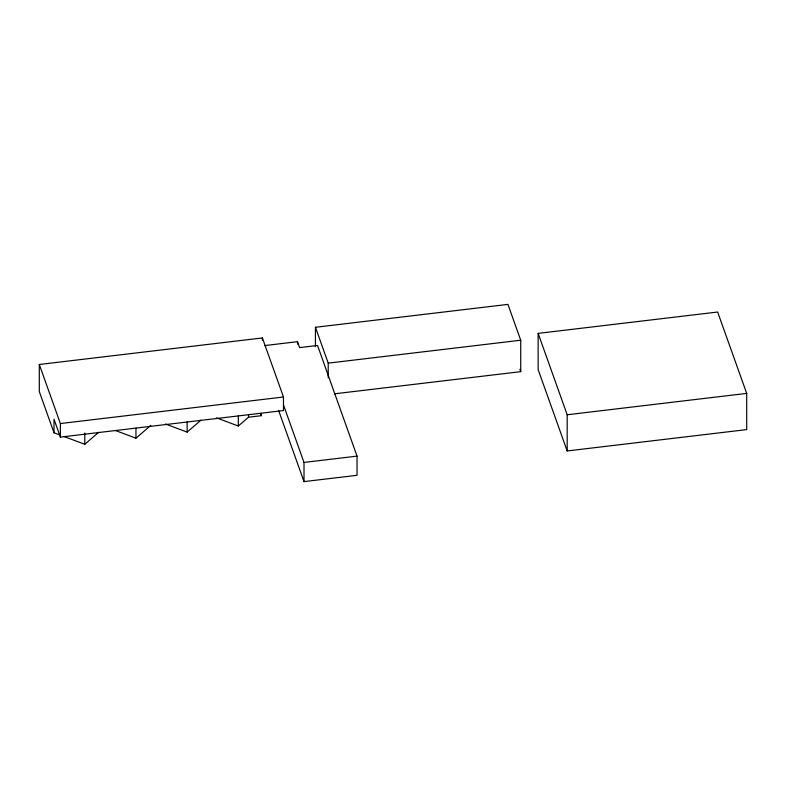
<?xml version="1.0" encoding="UTF-8"?>
<svg xmlns="http://www.w3.org/2000/svg" width="786" height="786" viewBox="0 0 786 786"><rect width="100%" height="100%" fill="white"/><g stroke="black" fill="none" stroke-linecap="round" stroke-linejoin="round"><path stroke-width="1.18" d="M64.265 436.613L84.79 444.286L98.692 432.29M115.444 430.522L135.958 438.205L150.794 425.393M165.473 424.008L187.137 432.113L201.039 420.107M216.651 417.916L238.315 426.022L248.504 417.219L261.296 415.696L261.296 413.436M315.432 346.636L315.432 327.29L507.933 304.388L520.725 340.22L520.725 371.66L334.315 393.835M54.008 432.772L39.3 391.585L39.3 364.488L262.386 337.941L283.471 396.999L283.471 410.547L60.384 437.095L54.008 419.223L54.008 432.772L59.707 434.904M264.813 345.565L297.511 341.674L299.623 347.599L317.544 345.467L357.041 456.116L357.041 475.304L304.005 481.612L278.657 410.606M538.135 333.382L717.647 312.022L746.7 393.393L746.7 429.598L567.178 450.958L538.135 369.587L538.135 333.382L567.178 414.762L567.178 450.958M315.432 327.29L328.224 363.132L520.725 340.22M39.3 364.488L60.384 423.546L283.471 396.999M567.178 414.762L746.7 393.393M283.471 404.918L304.005 462.433L357.041 456.116M519.9 369.341L520.725 371.66M260.5 413.465L261.296 415.696M328.224 363.132L328.224 377.781M304.005 462.433L304.005 481.612M297.511 341.674L297.511 344.072M262.386 337.941L262.386 340.2M248.504 414.959L248.504 417.219M238.315 415.863L238.315 426.022M187.137 421.954L187.137 432.113M135.958 428.046L135.958 438.205M84.79 432.998L84.79 444.286M60.384 423.546L60.384 437.095"/></g></svg>
